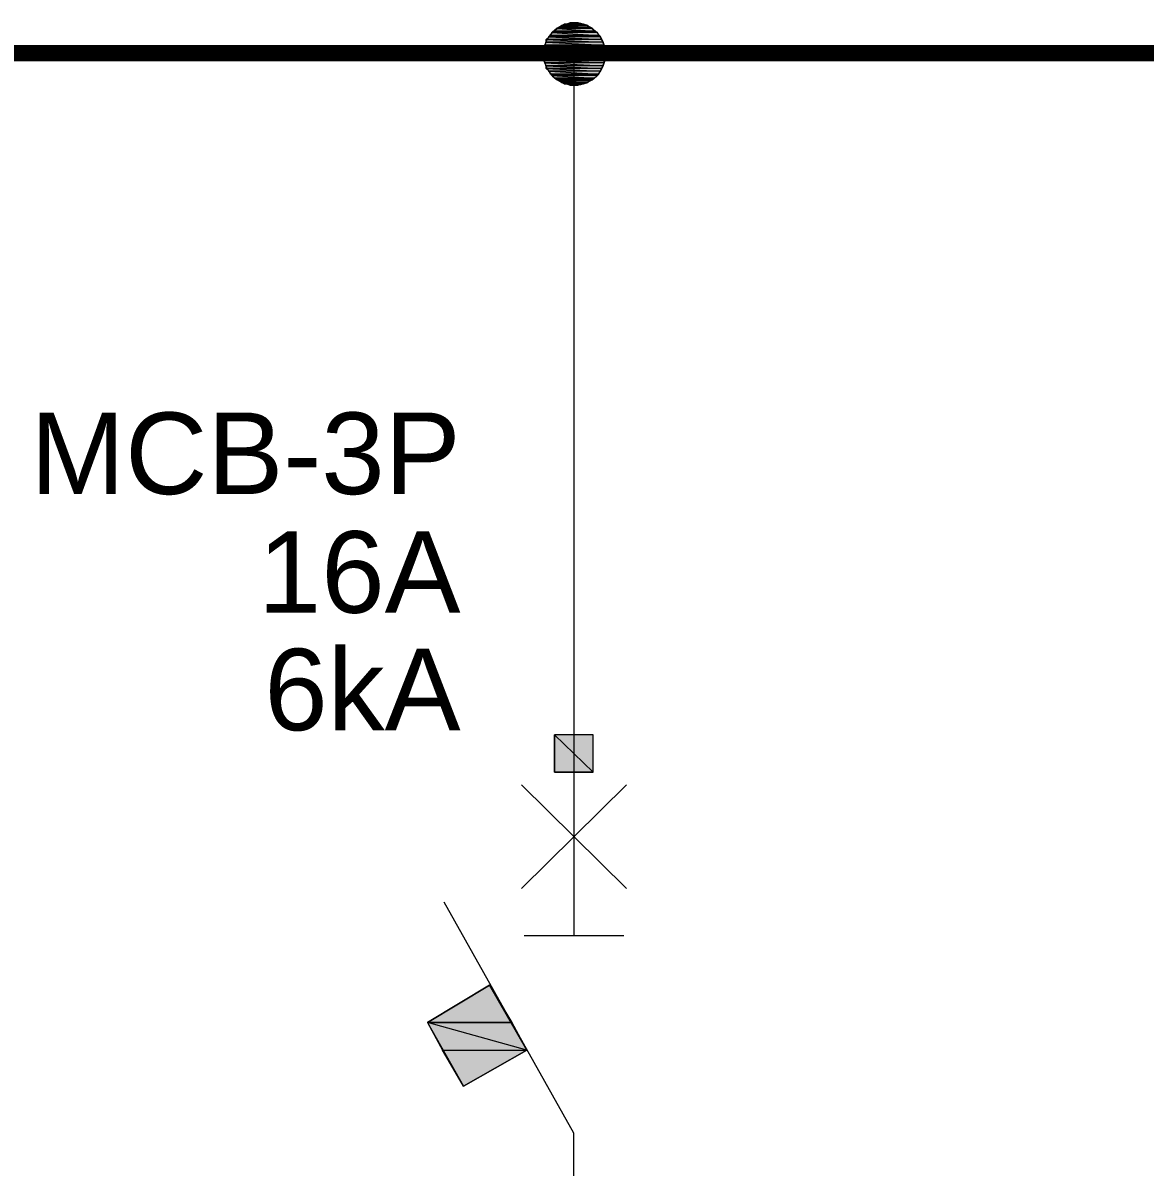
# Model space of a CAD drawing. Header units: millimetres. Extents: x -33055 to 42243, y -56860 to 24450.
# Drawn here: x -13282 to -9844, y 11464 to 14967 of the extents above; entities that cross this region are included whole.
import ezdxf
from ezdxf.enums import TextEntityAlignment as Align

# ---------------------------------------------------------------- set-up
doc = ezdxf.new("R2010")
doc.units = ezdxf.units.MM
for name, color, linetype in [('E-BUSBAR', 7, 'Continuous'), ('E-SLD', 7, 'Continuous'), ('E-TEXT', 7, 'Continuous')]:
    doc.layers.add(name, color=color, linetype=linetype)
doc.styles.add('ARIAL', font='arial.ttf')

msp = doc.modelspace()

# ---------------------------------------------------------------- hatches: boundary and pattern name
at = {"layer": 'E-SLD'}
h = msp.add_hatch(color=7, dxfattribs=at)
h.dxf.hatch_style = 1
h.paths.add_polyline_path([(-11563.8, 14962.8), (-11623.1, 14962.8), (-11551.1, 14958.6), (-11563.8, 14962.8)])
h.paths.add_polyline_path([(-11623.1, 14962.8), (-11551.1, 14958.6), (-11631.5, 14958.6), (-11623.1, 14962.8)])
h = msp.add_hatch(color=7, dxfattribs=at)
h.dxf.hatch_style = 1
h.paths.add_polyline_path([(-11568, 14962.8), (-11610.4, 14962.8), (-11563.8, 14962.8), (-11568, 14962.8)])
h.paths.add_polyline_path([(-11610.4, 14962.8), (-11563.8, 14962.8), (-11623.1, 14962.8), (-11610.4, 14962.8)])
h = msp.add_hatch(color=7, dxfattribs=at)
h.dxf.hatch_style = 1
h.paths.add_polyline_path([(-11580.7, 14967), (-11606.1, 14967), (-11568, 14962.8), (-11580.7, 14967)])
h.paths.add_polyline_path([(-11606.1, 14967), (-11568, 14962.8), (-11610.4, 14962.8), (-11606.1, 14967)])
h = msp.add_hatch(color=7, dxfattribs=at)
h.dxf.hatch_style = 1
h.paths.add_polyline_path([(-11589.2, 14967), (-11580.7, 14967), (-11606.1, 14967), (-11589.2, 14967)])
h = msp.add_hatch(color=7, dxfattribs=at)
h.dxf.hatch_style = 1
h.paths.add_polyline_path([(-11517.2, 14928.9), (-11665.4, 14928.9), (-11513, 14924.7), (-11517.2, 14928.9)])
h.paths.add_polyline_path([(-11665.4, 14928.9), (-11513, 14924.7), (-11669.6, 14924.7), (-11665.4, 14928.9)])
h = msp.add_hatch(color=7, dxfattribs=at)
h.dxf.hatch_style = 1
h.paths.add_polyline_path([(-11521.5, 14937.4), (-11661.2, 14937.4), (-11517.2, 14928.9), (-11521.5, 14937.4)])
h.paths.add_polyline_path([(-11661.2, 14937.4), (-11517.2, 14928.9), (-11665.4, 14928.9), (-11661.2, 14937.4)])
h = msp.add_hatch(color=7, dxfattribs=at)
h.dxf.hatch_style = 1
h.paths.add_polyline_path([(-11529.9, 14941.6), (-11652.7, 14941.6), (-11521.5, 14937.4), (-11529.9, 14941.6)])
h.paths.add_polyline_path([(-11652.7, 14941.6), (-11521.5, 14937.4), (-11661.2, 14937.4), (-11652.7, 14941.6)])
h = msp.add_hatch(color=7, dxfattribs=at)
h.dxf.hatch_style = 1
h.paths.add_polyline_path([(-11538.4, 14950.1), (-11644.2, 14950.1), (-11529.9, 14941.6), (-11538.4, 14950.1)])
h.paths.add_polyline_path([(-11644.2, 14950.1), (-11529.9, 14941.6), (-11652.7, 14941.6), (-11644.2, 14950.1)])
h = msp.add_hatch(color=7, dxfattribs=at)
h.dxf.hatch_style = 1
h.paths.add_polyline_path([(-11546.9, 14954.3), (-11640, 14954.3), (-11538.4, 14950.1), (-11546.9, 14954.3)])
h.paths.add_polyline_path([(-11640, 14954.3), (-11538.4, 14950.1), (-11644.2, 14950.1), (-11640, 14954.3)])
h = msp.add_hatch(color=7, dxfattribs=at)
h.dxf.hatch_style = 1
h.paths.add_polyline_path([(-11551.1, 14958.6), (-11631.5, 14958.6), (-11546.9, 14954.3), (-11551.1, 14958.6)])
h.paths.add_polyline_path([(-11631.5, 14958.6), (-11546.9, 14954.3), (-11640, 14954.3), (-11631.5, 14958.6)])
h = msp.add_hatch(color=7, dxfattribs=at)
h.dxf.hatch_style = 1
h.paths.add_polyline_path([(-11500.3, 14899.3), (-11682.3, 14899.3), (-11500.3, 14890.8), (-11500.3, 14899.3)])
h.paths.add_polyline_path([(-11682.3, 14899.3), (-11500.3, 14890.8), (-11686.6, 14890.8), (-11682.3, 14899.3)])
h = msp.add_hatch(color=7, dxfattribs=at)
h.dxf.hatch_style = 1
h.paths.add_polyline_path([(-11500.3, 14890.8), (-11686.6, 14890.8), (-11496.1, 14882.4), (-11500.3, 14890.8)])
h.paths.add_polyline_path([(-11686.6, 14890.8), (-11496.1, 14882.4), (-11686.6, 14882.4), (-11686.6, 14890.8)])
h = msp.add_hatch(color=7, dxfattribs=at)
h.dxf.hatch_style = 1
h.paths.add_polyline_path([(-11504.5, 14907.8), (-11678.1, 14907.8), (-11500.3, 14899.3), (-11504.5, 14907.8)])
h.paths.add_polyline_path([(-11678.1, 14907.8), (-11500.3, 14899.3), (-11682.3, 14899.3), (-11678.1, 14907.8)])
h = msp.add_hatch(color=7, dxfattribs=at)
h.dxf.hatch_style = 1
h.paths.add_polyline_path([(-11513, 14924.7), (-11669.6, 14924.7), (-11508.8, 14916.2), (-11513, 14924.7)])
h.paths.add_polyline_path([(-11669.6, 14924.7), (-11508.8, 14916.2), (-11678.1, 14916.2), (-11669.6, 14924.7)])
h = msp.add_hatch(color=7, dxfattribs=at)
h.dxf.hatch_style = 1
h.paths.add_polyline_path([(-11508.8, 14916.2), (-11678.1, 14916.2), (-11504.5, 14907.8), (-11508.8, 14916.2)])
h.paths.add_polyline_path([(-11678.1, 14916.2), (-11504.5, 14907.8), (-11678.1, 14907.8), (-11678.1, 14916.2)])
h = msp.add_hatch(color=7, dxfattribs=at)
h.dxf.hatch_style = 1
h.paths.add_polyline_path([(-11496.1, 14882.4), (-11686.6, 14882.4), (-11496.1, 14869.7), (-11496.1, 14882.4)])
h.paths.add_polyline_path([(-11686.6, 14882.4), (-11496.1, 14869.7), (-11686.6, 14869.7), (-11686.6, 14882.4)])
h = msp.add_hatch(color=7, dxfattribs=at)
h.dxf.hatch_style = 1
h.paths.add_polyline_path([(-11496.1, 14869.7), (-11686.6, 14869.7), (-11496.1, 14861.2), (-11496.1, 14869.7)])
h.paths.add_polyline_path([(-11686.6, 14869.7), (-11496.1, 14861.2), (-11686.6, 14861.2), (-11686.6, 14869.7)])
h = msp.add_hatch(color=7, dxfattribs=at)
h.dxf.hatch_style = 1
h.paths.add_polyline_path([(-11496.1, 14861.2), (-11686.6, 14861.2), (-11500.3, 14852.7), (-11496.1, 14861.2)])
h.paths.add_polyline_path([(-11686.6, 14861.2), (-11500.3, 14852.7), (-11686.6, 14852.7), (-11686.6, 14861.2)])
h = msp.add_hatch(color=7, dxfattribs=at)
h.dxf.hatch_style = 1
h.paths.add_polyline_path([(-11500.3, 14852.7), (-11686.6, 14852.7), (-11500.3, 14844.3), (-11500.3, 14852.7)])
h.paths.add_polyline_path([(-11686.6, 14852.7), (-11500.3, 14844.3), (-11682.3, 14844.3), (-11686.6, 14852.7)])
h = msp.add_hatch(color=7, dxfattribs=at)
h.dxf.hatch_style = 1
h.paths.add_polyline_path([(-11500.3, 14844.3), (-11682.3, 14844.3), (-11504.5, 14835.8), (-11500.3, 14844.3)])
h.paths.add_polyline_path([(-11682.3, 14844.3), (-11504.5, 14835.8), (-11678.1, 14835.8), (-11682.3, 14844.3)])
h = msp.add_hatch(color=7, dxfattribs=at)
h.dxf.hatch_style = 1
h.paths.add_polyline_path([(-11504.5, 14835.8), (-11678.1, 14835.8), (-11508.8, 14827.3), (-11504.5, 14835.8)])
h.paths.add_polyline_path([(-11678.1, 14835.8), (-11508.8, 14827.3), (-11678.1, 14827.3), (-11678.1, 14835.8)])
h = msp.add_hatch(color=7, dxfattribs=at)
h.dxf.hatch_style = 1
h.paths.add_polyline_path([(-11508.8, 14827.3), (-11678.1, 14827.3), (-11513, 14818.9), (-11508.8, 14827.3)])
h.paths.add_polyline_path([(-11678.1, 14827.3), (-11513, 14818.9), (-11669.6, 14818.9), (-11678.1, 14827.3)])
h = msp.add_hatch(color=7, dxfattribs=at)
h.dxf.hatch_style = 1
h.paths.add_polyline_path([(-11513, 14818.9), (-11669.6, 14818.9), (-11517.2, 14810.4), (-11513, 14818.9)])
h.paths.add_polyline_path([(-11669.6, 14818.9), (-11517.2, 14810.4), (-11665.4, 14810.4), (-11669.6, 14818.9)])
h = msp.add_hatch(color=7, dxfattribs=at)
h.dxf.hatch_style = 1
h.paths.add_polyline_path([(-11517.2, 14810.4), (-11665.4, 14810.4), (-11521.5, 14806.2), (-11517.2, 14810.4)])
h.paths.add_polyline_path([(-11665.4, 14810.4), (-11521.5, 14806.2), (-11661.2, 14806.2), (-11665.4, 14810.4)])
h = msp.add_hatch(color=7, dxfattribs=at)
h.dxf.hatch_style = 1
h.paths.add_polyline_path([(-11521.5, 14806.2), (-11661.2, 14806.2), (-11529.9, 14797.7), (-11521.5, 14806.2)])
h.paths.add_polyline_path([(-11661.2, 14806.2), (-11529.9, 14797.7), (-11652.7, 14797.7), (-11661.2, 14806.2)])
h = msp.add_hatch(color=7, dxfattribs=at)
h.dxf.hatch_style = 1
h.paths.add_polyline_path([(-11529.9, 14797.7), (-11652.7, 14797.7), (-11538.4, 14793.5), (-11529.9, 14797.7)])
h.paths.add_polyline_path([(-11652.7, 14797.7), (-11538.4, 14793.5), (-11644.2, 14793.5), (-11652.7, 14797.7)])
h = msp.add_hatch(color=7, dxfattribs=at)
h.dxf.hatch_style = 1
h.paths.add_polyline_path([(-11538.4, 14793.5), (-11644.2, 14793.5), (-11546.9, 14789.2), (-11538.4, 14793.5)])
h.paths.add_polyline_path([(-11644.2, 14793.5), (-11546.9, 14789.2), (-11640, 14789.2), (-11644.2, 14793.5)])
h = msp.add_hatch(color=7, dxfattribs=at)
h.dxf.hatch_style = 1
h.paths.add_polyline_path([(-11546.9, 14789.2), (-11640, 14789.2), (-11551.1, 14785), (-11546.9, 14789.2)])
h.paths.add_polyline_path([(-11640, 14789.2), (-11551.1, 14785), (-11631.5, 14785), (-11640, 14789.2)])
h = msp.add_hatch(color=7, dxfattribs=at)
h.dxf.hatch_style = 1
h.paths.add_polyline_path([(-11551.1, 14785), (-11631.5, 14785), (-11563.8, 14780.8), (-11551.1, 14785)])
h.paths.add_polyline_path([(-11631.5, 14785), (-11563.8, 14780.8), (-11623.1, 14780.8), (-11631.5, 14785)])
h = msp.add_hatch(color=7, dxfattribs=at)
h.dxf.hatch_style = 1
h.paths.add_polyline_path([(-11563.8, 14780.8), (-11623.1, 14780.8), (-11568, 14780.8), (-11563.8, 14780.8)])
h.paths.add_polyline_path([(-11623.1, 14780.8), (-11568, 14780.8), (-11610.4, 14780.8), (-11623.1, 14780.8)])
h = msp.add_hatch(color=7, dxfattribs=at)
h.dxf.hatch_style = 1
h.paths.add_polyline_path([(-11610.4, 14780.8), (-11606.1, 14776.5), (-11580.7, 14776.5), (-11610.4, 14780.8)])
h.paths.add_polyline_path([(-11606.1, 14776.5), (-11580.7, 14776.5), (-11589.2, 14776.5), (-11606.1, 14776.5)])
h = msp.add_hatch(color=7, dxfattribs=at)
h.dxf.hatch_style = 1
h.paths.add_polyline_path([(-11610.4, 14780.8), (-11568, 14780.8), (-11580.7, 14776.5), (-11610.4, 14780.8)])
h = msp.add_hatch(color=7, dxfattribs=at)
h.dxf.hatch_style = 1
h.paths.add_polyline_path([(-11534.2, 12786.9), (-11652.7, 12786.9), (-11534.2, 12672.6), (-11534.2, 12786.9)])
h.paths.add_polyline_path([(-11652.7, 12786.9), (-11534.2, 12672.6), (-11652.7, 12672.6), (-11652.7, 12786.9)])
h = msp.add_hatch(color=7, dxfattribs=at)
h.dxf.hatch_style = 1
h.paths.add_polyline_path([(-11851.7, 12020.6), (-11783.9, 11906.3), (-12042.2, 11906.3), (-11851.7, 12020.6)])
h = msp.add_hatch(color=7, dxfattribs=at)
h.dxf.hatch_style = 1
h.paths.add_polyline_path([(-12042.2, 11906.3), (-11995.6, 11821.7), (-11737.4, 11821.7), (-12042.2, 11906.3)])
h.paths.add_polyline_path([(-11995.6, 11821.7), (-11737.4, 11821.7), (-11932.1, 11711.6), (-11995.6, 11821.7)])
h = msp.add_hatch(color=7, dxfattribs=at)
h.dxf.hatch_style = 1
h.paths.add_polyline_path([(-12042.2, 11906.3), (-11783.9, 11906.3), (-11737.4, 11821.7), (-12042.2, 11906.3)])

# ---------------------------------------------------------------- linework, layer by layer
at = {"layer": 'E-BUSBAR', "const_width": 50}
msp.add_lwpolyline([(-25283, 14874), (35929, 14874)], dxfattribs=at)
at = {"layer": 'E-SLD', "color": 7, "lineweight": 0}
for p, q in [((-11593.4, 14873.9), (-11593.4, 12173)), ((-11754.3, 12634.5), (-11432.6, 12317)), ((-11432.6, 12634.5), (-11754.3, 12317)), ((-11745.8, 12173), (-11441, 12173))]:
    msp.add_line(p, q, dxfattribs=at)
for points in [[(-11496.1, 14871.8), (-11498, 14891), (-11503.5, 14908.9), (-11512.3, 14925), (-11523.9, 14939.1), (-11538, 14950.8), (-11554.2, 14959.5), (-11572.1, 14965.1), (-11591.3, 14967), (-11610.5, 14965.1), (-11628.4, 14959.5), (-11644.6, 14950.8), (-11658.7, 14939.1), (-11670.3, 14925), (-11679.1, 14908.9), (-11684.6, 14891), (-11686.6, 14871.8), (-11684.6, 14852.6), (-11679.1, 14834.7), (-11670.3, 14818.5), (-11658.7, 14804.4), (-11644.6, 14792.8), (-11628.4, 14784), (-11610.5, 14778.5), (-11591.3, 14776.5), (-11572.1, 14778.5), (-11554.2, 14784), (-11538, 14792.8), (-11523.9, 14804.4), (-11512.3, 14818.5), (-11503.5, 14834.7), (-11498, 14852.6), (-11496.1, 14871.8)], [(-11623.1, 14962.8), (-11551.1, 14958.6), (-11631.5, 14958.6), (-11623.1, 14962.8)], [(-11610.4, 14962.8), (-11563.8, 14962.8), (-11623.1, 14962.8), (-11610.4, 14962.8)], [(-11563.8, 14962.8), (-11623.1, 14962.8), (-11551.1, 14958.6), (-11563.8, 14962.8)], [(-11606.1, 14967), (-11568, 14962.8), (-11610.4, 14962.8), (-11606.1, 14967)], [(-11568, 14962.8), (-11610.4, 14962.8), (-11563.8, 14962.8), (-11568, 14962.8)], [(-11589.2, 14967), (-11580.7, 14967), (-11606.1, 14967), (-11589.2, 14967)], [(-11580.7, 14967), (-11606.1, 14967), (-11568, 14962.8), (-11580.7, 14967)], [(-11665.4, 14928.9), (-11513, 14924.7), (-11669.6, 14924.7), (-11665.4, 14928.9)], [(-11661.2, 14937.4), (-11517.2, 14928.9), (-11665.4, 14928.9), (-11661.2, 14937.4)], [(-11517.2, 14928.9), (-11665.4, 14928.9), (-11513, 14924.7), (-11517.2, 14928.9)], [(-11652.7, 14941.6), (-11521.5, 14937.4), (-11661.2, 14937.4), (-11652.7, 14941.6)], [(-11521.5, 14937.4), (-11661.2, 14937.4), (-11517.2, 14928.9), (-11521.5, 14937.4)], [(-11644.2, 14950.1), (-11529.9, 14941.6), (-11652.7, 14941.6), (-11644.2, 14950.1)], [(-11529.9, 14941.6), (-11652.7, 14941.6), (-11521.5, 14937.4), (-11529.9, 14941.6)], [(-11640, 14954.3), (-11538.4, 14950.1), (-11644.2, 14950.1), (-11640, 14954.3)], [(-11538.4, 14950.1), (-11644.2, 14950.1), (-11529.9, 14941.6), (-11538.4, 14950.1)], [(-11631.5, 14958.6), (-11546.9, 14954.3), (-11640, 14954.3), (-11631.5, 14958.6)], [(-11546.9, 14954.3), (-11640, 14954.3), (-11538.4, 14950.1), (-11546.9, 14954.3)], [(-11551.1, 14958.6), (-11631.5, 14958.6), (-11546.9, 14954.3), (-11551.1, 14958.6)], [(-11682.3, 14899.3), (-11500.3, 14890.8), (-11686.6, 14890.8), (-11682.3, 14899.3)], [(-11500.3, 14890.8), (-11686.6, 14890.8), (-11496.1, 14882.4), (-11500.3, 14890.8)], [(-11686.6, 14890.8), (-11496.1, 14882.4), (-11686.6, 14882.4), (-11686.6, 14890.8)], [(-11678.1, 14907.8), (-11500.3, 14899.3), (-11682.3, 14899.3), (-11678.1, 14907.8)], [(-11500.3, 14899.3), (-11682.3, 14899.3), (-11500.3, 14890.8), (-11500.3, 14899.3)], [(-11669.6, 14924.7), (-11508.8, 14916.2), (-11678.1, 14916.2), (-11669.6, 14924.7)], [(-11508.8, 14916.2), (-11678.1, 14916.2), (-11504.5, 14907.8), (-11508.8, 14916.2)], [(-11678.1, 14916.2), (-11504.5, 14907.8), (-11678.1, 14907.8), (-11678.1, 14916.2)], [(-11504.5, 14907.8), (-11678.1, 14907.8), (-11500.3, 14899.3), (-11504.5, 14907.8)], [(-11513, 14924.7), (-11669.6, 14924.7), (-11508.8, 14916.2), (-11513, 14924.7)], [(-11496.1, 14882.4), (-11686.6, 14882.4), (-11496.1, 14869.7), (-11496.1, 14882.4)], [(-11686.6, 14882.4), (-11496.1, 14869.7), (-11686.6, 14869.7), (-11686.6, 14882.4)], [(-11496.1, 14869.7), (-11686.6, 14869.7), (-11496.1, 14861.2), (-11496.1, 14869.7)], [(-11686.6, 14869.7), (-11496.1, 14861.2), (-11686.6, 14861.2), (-11686.6, 14869.7)], [(-11496.1, 14861.2), (-11686.6, 14861.2), (-11500.3, 14852.7), (-11496.1, 14861.2)], [(-11686.6, 14861.2), (-11500.3, 14852.7), (-11686.6, 14852.7), (-11686.6, 14861.2)], [(-11500.3, 14852.7), (-11686.6, 14852.7), (-11500.3, 14844.3), (-11500.3, 14852.7)], [(-11686.6, 14852.7), (-11500.3, 14844.3), (-11682.3, 14844.3), (-11686.6, 14852.7)], [(-11500.3, 14844.3), (-11682.3, 14844.3), (-11504.5, 14835.8), (-11500.3, 14844.3)], [(-11682.3, 14844.3), (-11504.5, 14835.8), (-11678.1, 14835.8), (-11682.3, 14844.3)], [(-11504.5, 14835.8), (-11678.1, 14835.8), (-11508.8, 14827.3), (-11504.5, 14835.8)], [(-11678.1, 14835.8), (-11508.8, 14827.3), (-11678.1, 14827.3), (-11678.1, 14835.8)], [(-11508.8, 14827.3), (-11678.1, 14827.3), (-11513, 14818.9), (-11508.8, 14827.3)], [(-11678.1, 14827.3), (-11513, 14818.9), (-11669.6, 14818.9), (-11678.1, 14827.3)], [(-11513, 14818.9), (-11669.6, 14818.9), (-11517.2, 14810.4), (-11513, 14818.9)], [(-11669.6, 14818.9), (-11517.2, 14810.4), (-11665.4, 14810.4), (-11669.6, 14818.9)], [(-11517.2, 14810.4), (-11665.4, 14810.4), (-11521.5, 14806.2), (-11517.2, 14810.4)], [(-11665.4, 14810.4), (-11521.5, 14806.2), (-11661.2, 14806.2), (-11665.4, 14810.4)], [(-11521.5, 14806.2), (-11661.2, 14806.2), (-11529.9, 14797.7), (-11521.5, 14806.2)], [(-11661.2, 14806.2), (-11529.9, 14797.7), (-11652.7, 14797.7), (-11661.2, 14806.2)], [(-11529.9, 14797.7), (-11652.7, 14797.7), (-11538.4, 14793.5), (-11529.9, 14797.7)], [(-11652.7, 14797.7), (-11538.4, 14793.5), (-11644.2, 14793.5), (-11652.7, 14797.7)], [(-11538.4, 14793.5), (-11644.2, 14793.5), (-11546.9, 14789.2), (-11538.4, 14793.5)], [(-11644.2, 14793.5), (-11546.9, 14789.2), (-11640, 14789.2), (-11644.2, 14793.5)], [(-11546.9, 14789.2), (-11640, 14789.2), (-11551.1, 14785), (-11546.9, 14789.2)], [(-11640, 14789.2), (-11551.1, 14785), (-11631.5, 14785), (-11640, 14789.2)], [(-11551.1, 14785), (-11631.5, 14785), (-11563.8, 14780.8), (-11551.1, 14785)], [(-11631.5, 14785), (-11563.8, 14780.8), (-11623.1, 14780.8), (-11631.5, 14785)], [(-11563.8, 14780.8), (-11623.1, 14780.8), (-11568, 14780.8), (-11563.8, 14780.8)], [(-11623.1, 14780.8), (-11568, 14780.8), (-11610.4, 14780.8), (-11623.1, 14780.8)], [(-11610.4, 14780.8), (-11606.1, 14776.5), (-11580.7, 14776.5), (-11610.4, 14780.8)], [(-11610.4, 14780.8), (-11568, 14780.8), (-11580.7, 14776.5), (-11610.4, 14780.8)], [(-11606.1, 14776.5), (-11580.7, 14776.5), (-11589.2, 14776.5), (-11606.1, 14776.5)], [(-11652.7, 12786.9), (-11652.7, 12672.6), (-11534.2, 12672.6), (-11534.2, 12786.9), (-11652.7, 12786.9)], [(-11652.7, 12786.9), (-11652.7, 12672.6), (-11534.2, 12672.6), (-11534.2, 12786.9), (-11652.7, 12786.9)], [(-11534.2, 12786.9), (-11652.7, 12786.9), (-11534.2, 12672.6), (-11534.2, 12786.9)], [(-11652.7, 12786.9), (-11534.2, 12672.6), (-11652.7, 12672.6), (-11652.7, 12786.9)], [(-11593.4, 11063.9), (-11593.4, 11567.7), (-11991.4, 12274.6)], [(-11932.1, 11711.6), (-11737.4, 11821.7), (-11851.7, 12020.6), (-12042.2, 11906.3), (-11932.1, 11711.6)], [(-11851.7, 12020.6), (-11783.9, 11906.3), (-12042.2, 11906.3), (-11851.7, 12020.6)], [(-12042.2, 11906.3), (-11995.6, 11821.7), (-11737.4, 11821.7), (-12042.2, 11906.3)], [(-12042.2, 11906.3), (-11783.9, 11906.3), (-11737.4, 11821.7), (-12042.2, 11906.3)], [(-11995.6, 11821.7), (-11737.4, 11821.7), (-11932.1, 11711.6), (-11995.6, 11821.7)]]:
    msp.add_lwpolyline(points, dxfattribs=at)

# ---------------------------------------------------------------- texts
at = {"layer": 'E-TEXT', "color": 7, "style": 'ARIAL'}
for s, p in [('MCB-3P', (-11940.6, 13524.2)), ('16A', (-11940.6, 13160.8)), ('6kA', (-11940.6, 12801))]:
    msp.add_text(s, height=249.81, dxfattribs=at).set_placement(p, align=Align.RIGHT)

doc.saveas('drawing.dxf')
